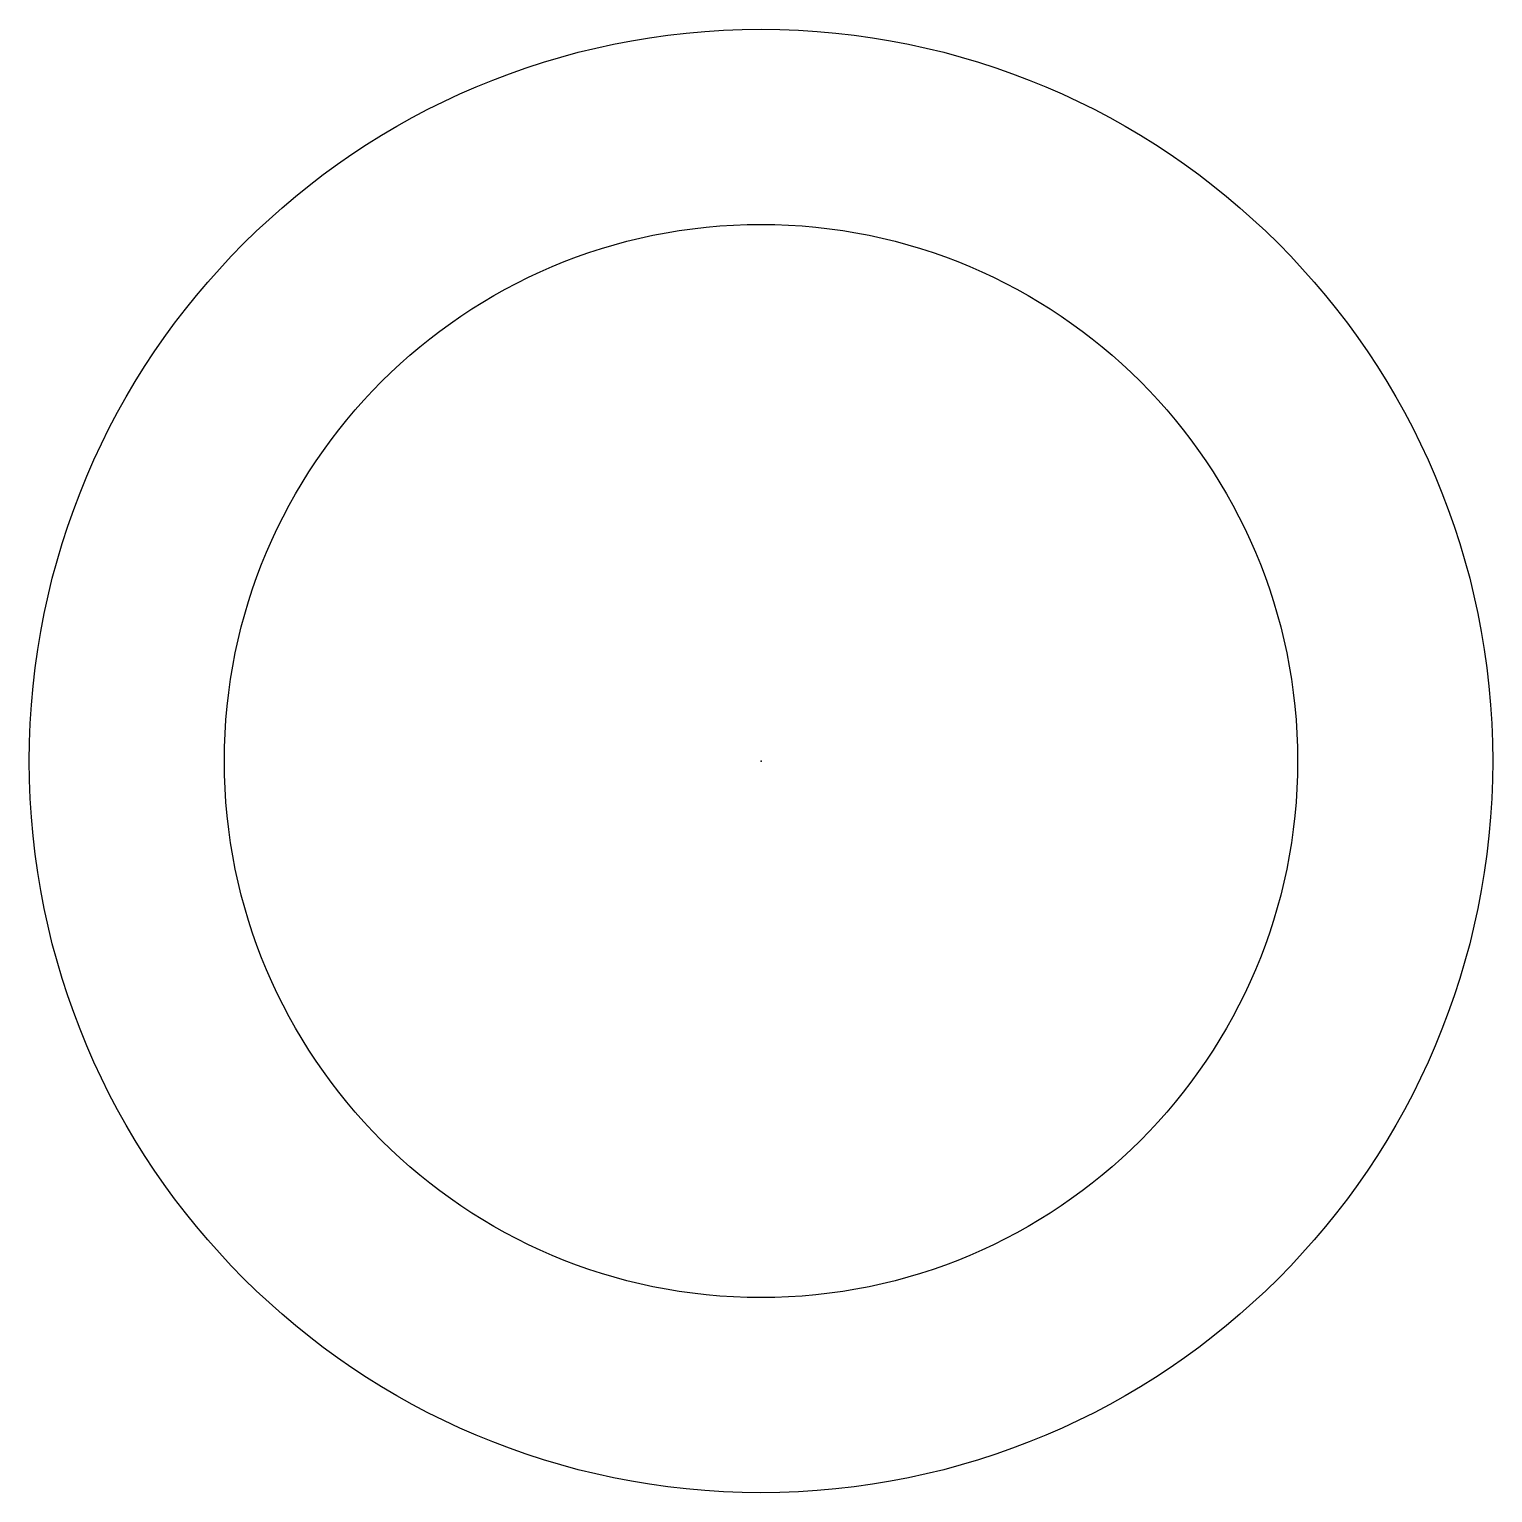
# Model space of a CAD drawing. Header units: centimetres. Extents: x -0.95 to 0.95, y -0.95 to 0.95.
import ezdxf

# ---------------------------------------------------------------- set-up
doc = ezdxf.new("R2010")
doc.units = ezdxf.units.CM
doc.header["$MEASUREMENT"] = 0
doc.layers.add('candy_collar v2_Sketch1', color=7, linetype='Continuous')

msp = doc.modelspace()

# ---------------------------------------------------------------- linework, layer by layer
at = {"layer": 'candy_collar v2_Sketch1'}
for radius in [0.9525, 0.6985]:
    msp.add_circle((0, 0), radius, dxfattribs=at)
msp.add_point((0, 0), dxfattribs=at)

doc.saveas('drawing.dxf')
